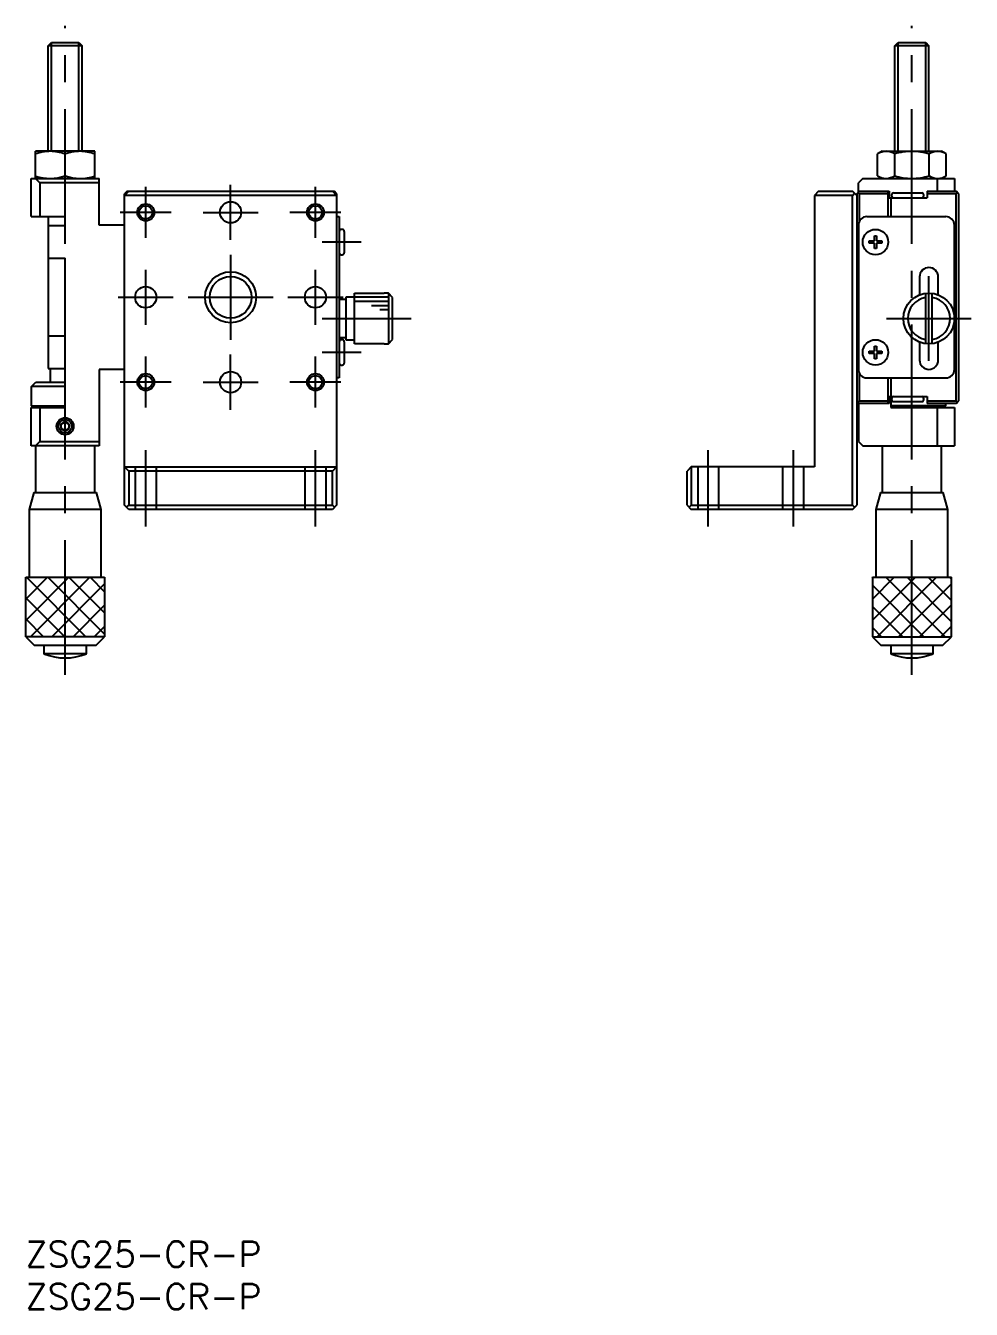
# Model space of a CAD drawing. Extents: x 0 to 268, y -8 to 202.
# Drawn here: x 0 to 111.5, y -8 to 143.2 of the extents above; entities that cross this region are included whole.
import ezdxf

# ---------------------------------------------------------------- set-up
doc = ezdxf.new("R2010")
doc.units = 0
doc.header["$LTSCALE"] = 0.5
doc.linetypes.add('CENTER', pattern=[50.8, 31.75, -6.35, 6.35, -6.35])
doc.linetypes.add('DASHED', pattern=[19.05, 12.7, -6.35])
for name, color, linetype in [('MSM_CENTER', 1, 'CENTER'), ('MSM_CONTINUOUS', 7, 'CONTINUOUS'), ('MSM_DASHED', 4, 'DASHED'), ('MSM_NARROW', 5, 'CONTINUOUS'), ('MSM_PART_NUMBER', 7, 'CONTINUOUS')]:
    doc.layers.add(name, color=color, linetype=linetype)
doc.styles.get("Standard").update_dxf_attribs({"font": 'txt.shx', "height": 3, "bigfont": 'bigfont.shx'})

# ---------------------------------------------------------------- blocks, each defined once
blk = doc.blocks.new('*U11')
at = {"layer": 'MSM_PART_NUMBER'}
blk.add_text('ZSG25-CR-P', height=3, dxfattribs=at).set_placement((0, -3))
blk = doc.blocks.new('*U12')
at = {"layer": 'MSM_PART_NUMBER'}
blk.add_text('ZSG25-CR-P', height=3, dxfattribs=at).set_placement((0, -8))

msp = doc.modelspace()

# ---------------------------------------------------------------- linework, layer by layer
at = {"layer": 'MSM_CENTER'}
for p, q in [((4.65, 66.75), (4.65, 143.25)), ((104.45, 66.75), (104.45, 143.25)), ((14.15, 118.25), (14.15, 124.25)), ((24.15, 118), (24.15, 124.5)), ((34.15, 118.25), (34.15, 124.25)), ((17.15, 121.25), (11.15, 121.25)), ((20.9, 121.25), (27.4, 121.25)), ((37.15, 121.25), (31.15, 121.25)), ((39.55, 117.75), (34.95, 117.75)), ((24.15, 116.25), (24.15, 106.25)), ((14.15, 108), (14.15, 114.5)), ((34.15, 108), (34.15, 114.5)), ((106.45, 103.75), (106.45, 113.75)), ((10.9, 111.25), (17.4, 111.25)), ((19.15, 111.25), (29.15, 111.25)), ((30.9, 111.25), (37.4, 111.25)), ((34.95, 108.75), (45.45, 108.75)), ((101.45, 108.75), (111.45, 108.75)), ((24.15, 98), (24.15, 104.5)), ((39.55, 104.75), (34.95, 104.75)), ((14.15, 98.25), (14.15, 104.25)), ((34.15, 98.25), (34.15, 104.25)), ((17.15, 101.25), (11.15, 101.25)), ((20.9, 101.25), (27.4, 101.25)), ((37.15, 101.25), (31.15, 101.25)), ((14.15, 84.25), (14.15, 93.25)), ((34.15, 84.25), (34.15, 93.25)), ((80.45, 84.25), (80.45, 93.25)), ((90.45, 93.25), (90.45, 84.25))]:
    msp.add_line(p, q, dxfattribs=at)
at = {"layer": 'MSM_CONTINUOUS'}
for p, q in [((2.65, 140.87), (3.03, 141.25)), ((6.65, 140.87), (2.65, 140.87)), ((2.65, 128.45), (2.65, 140.87)), ((3.03, 141.25), (6.27, 141.25)), ((6.27, 141.25), (6.65, 140.87)), ((6.65, 128.45), (6.65, 140.87)), ((102.45, 140.87), (102.83, 141.25)), ((106.45, 140.87), (102.45, 140.87)), ((102.45, 128.45), (102.45, 140.87)), ((102.83, 141.25), (106.07, 141.25)), ((106.07, 141.25), (106.45, 140.87)), ((106.45, 128.45), (106.45, 140.87)), ((1.15, 125.25), (1.15, 128.45)), ((8.15, 128.45), (1.15, 128.45)), ((4.65, 125.56), (4.65, 128.14)), ((8.15, 125.25), (8.15, 128.45)), ((100.95, 128.45), (100.41, 128.14)), ((100.41, 125.56), (100.41, 128.14)), ((100.95, 128.45), (107.95, 128.45)), ((102.43, 125.56), (102.43, 128.14)), ((106.47, 125.56), (106.47, 128.14)), ((108.49, 128.14), (107.95, 128.45)), ((108.49, 125.56), (108.49, 128.14)), ((100.41, 125.56), (100.95, 125.25)), ((107.95, 125.25), (108.49, 125.56)), ((0.65, 125.25), (8.65, 125.25)), ((0.65, 120.75), (0.65, 125.25)), ((1.65, 124.75), (1.15, 125.25)), ((8.65, 124.75), (1.65, 124.75)), ((1.65, 124.75), (1.65, 120.75)), ((8.65, 119.75), (8.65, 125.25)), ((98.65, 125.25), (98.15, 124.75)), ((98.15, 123.65), (98.15, 124.75)), ((98.65, 125.25), (109.45, 125.25)), ((107.4, 125.25), (107.48, 125.25)), ((107.45, 123.75), (107.45, 125.25)), ((109.45, 125.25), (109.45, 123.75)), ((11.65, 123.25), (12.15, 123.75)), ((11.95, 123.75), (11.65, 123.45)), ((11.65, 86.75), (11.65, 123.45)), ((36.65, 123.25), (11.65, 123.25)), ((11.8, 123.6), (11.9, 123.5)), ((11.95, 123.75), (36.35, 123.75)), ((36.15, 123.75), (36.65, 123.25)), ((36.65, 123.45), (36.35, 123.75)), ((36.4, 123.5), (36.5, 123.6)), ((36.65, 123.45), (36.65, 86.75)), ((93.45, 123.75), (92.95, 123.25)), ((92.95, 123.25), (92.95, 91.25)), ((97.45, 123.25), (92.95, 123.25)), ((93.45, 123.75), (97.45, 123.75)), ((97.95, 123.25), (97.45, 123.75)), ((97.45, 123.25), (97.7, 123.5)), ((97.45, 86.75), (97.45, 123.25)), ((97.95, 123.45), (98.25, 123.75)), ((97.95, 123.45), (97.95, 86.75)), ((98.25, 123.45), (98.1, 123.6)), ((98.25, 123.75), (101.75, 123.75)), ((98.25, 123.45), (98.25, 120.19)), ((101.65, 123.45), (98.25, 123.45)), ((101.65, 120.75), (101.65, 123.75)), ((101.75, 123.75), (101.75, 122.95)), ((101.75, 122.95), (106.25, 122.95)), ((101.95, 122.95), (101.95, 120.75)), ((102.05, 123.3), (102.05, 123.2)), ((102.3, 123.55), (105.6, 123.55)), ((105.85, 123.2), (105.85, 123.3)), ((106.25, 123.75), (109.65, 123.75)), ((106.25, 123.75), (106.25, 122.95)), ((109.65, 123.45), (106.25, 123.45)), ((109.95, 123.45), (109.65, 123.75)), ((109.8, 123.6), (109.65, 123.45)), ((109.65, 99.05), (109.65, 123.45)), ((109.95, 123.45), (109.95, 99.05)), ((0.65, 120.75), (4.65, 120.75)), ((2.65, 120.75), (2.65, 102.85)), ((4.65, 119.65), (2.65, 119.65)), ((4.65, 119.65), (4.65, 120.75)), ((11.65, 119.75), (8.65, 119.75)), ((36.65, 120.75), (36.95, 120.75)), ((36.95, 120.75), (36.95, 101.75)), ((98.15, 119.75), (98.15, 102.75)), ((99.15, 120.75), (108.45, 120.75)), ((109.45, 102.75), (109.45, 119.75)), ((37.3, 119.25), (37.2, 119.25)), ((37.55, 119), (37.55, 116.5)), ((100.03, 118.5), (100.28, 118.5)), ((100.03, 117.88), (100.03, 118.5)), ((100.28, 118.5), (100.28, 117.88)), ((99.4, 117.88), (100.03, 117.88)), ((99.4, 117.62), (99.4, 117.88)), ((100.03, 117.62), (99.4, 117.62)), ((100.03, 117), (100.03, 117.62)), ((100.28, 117), (100.03, 117)), ((100.28, 117.88), (100.9, 117.88)), ((100.28, 117.62), (100.28, 117)), ((100.9, 117.62), (100.28, 117.62)), ((100.9, 117.88), (100.9, 117.62)), ((2.65, 115.85), (4.65, 115.85)), ((4.65, 98.25), (4.65, 115.85)), ((37.2, 116.25), (37.3, 116.25)), ((105.35, 113.65), (105.35, 111.54)), ((107.55, 111.54), (107.55, 113.65)), ((37.75, 111), (36.95, 111)), ((37.75, 111.25), (37.75, 106.25)), ((38.75, 111.25), (37.75, 111.25)), ((38.75, 111.75), (42.25, 111.75)), ((38.75, 105.75), (38.75, 111.75)), ((42.25, 111.72), (42.25, 111.75)), ((42.75, 111.72), (42.25, 111.72)), ((42.75, 111.72), (42.75, 105.78)), ((43.25, 111.22), (42.75, 111.72)), ((43.25, 106.28), (43.25, 111.22)), ((106.05, 111.72), (106.05, 105.78)), ((106.85, 105.78), (106.85, 111.72)), ((4.65, 106.65), (2.65, 106.65)), ((36.95, 106.5), (37.75, 106.5)), ((37.3, 106.25), (37.2, 106.25)), ((37.55, 106), (37.55, 103.5)), ((37.75, 106.25), (38.75, 106.25)), ((42.75, 105.78), (43.25, 106.28)), ((105.35, 105.96), (105.35, 103.85)), ((107.55, 103.85), (107.55, 105.96)), ((42.25, 105.75), (38.75, 105.75)), ((42.25, 105.75), (42.25, 105.78)), ((42.25, 105.78), (42.75, 105.78)), ((99.4, 104.62), (99.4, 104.88)), ((99.4, 104.88), (100.03, 104.88)), ((100.03, 104.62), (99.4, 104.62)), ((100.03, 104.88), (100.03, 105.5)), ((100.03, 105.5), (100.28, 105.5)), ((100.03, 104), (100.03, 104.62)), ((100.28, 105.5), (100.28, 104.88)), ((100.28, 104.88), (100.9, 104.88)), ((100.9, 104.62), (100.28, 104.62)), ((100.28, 104.62), (100.28, 104)), ((100.9, 104.88), (100.9, 104.62)), ((2.65, 102.85), (4.65, 102.85)), ((2.9, 102.85), (2.9, 101.25)), ((37.2, 103.25), (37.3, 103.25)), ((100.28, 104), (100.03, 104)), ((11.65, 102.75), (8.65, 102.75)), ((8.65, 102.75), (8.65, 93.75)), ((36.95, 101.75), (36.65, 101.75)), ((98.25, 102.31), (98.25, 99.05)), ((99.15, 101.75), (108.45, 101.75)), ((101.65, 98.75), (101.65, 101.75)), ((101.95, 101.75), (101.95, 98.25)), ((0.65, 100.25), (0.65, 98.45)), ((0.65, 100.25), (0.68, 100.25)), ((0.68, 100.75), (1.19, 101.25)), ((4.65, 100.75), (0.68, 100.75)), ((0.68, 100.25), (0.68, 100.75)), ((1.19, 101.25), (4.65, 101.25)), ((0.65, 98.45), (4.65, 98.45)), ((0.65, 98.45), (0.85, 98.25)), ((98.25, 98.75), (97.95, 99.05)), ((98.1, 98.9), (98.25, 99.05)), ((98.15, 98.85), (98.15, 94.25)), ((98.25, 99.05), (101.65, 99.05)), ((101.75, 98.75), (98.25, 98.75)), ((101.75, 99.55), (106.25, 99.55)), ((101.75, 99.55), (101.75, 98.75)), ((108.45, 98.45), (101.95, 98.45)), ((102.05, 99.3), (102.05, 99.2)), ((102.3, 98.95), (105.6, 98.95)), ((105.85, 99.2), (105.85, 99.3)), ((106.25, 99.55), (106.25, 98.75)), ((106.25, 99.05), (109.65, 99.05)), ((109.65, 98.75), (106.25, 98.75)), ((108.25, 98.25), (108.45, 98.45)), ((108.45, 98.45), (108.45, 98.75)), ((109.65, 98.75), (109.95, 99.05)), ((109.65, 99.05), (109.8, 98.9)), ((0.65, 93.75), (0.65, 98.25)), ((0.65, 98.25), (4.65, 98.25)), ((1.65, 98.25), (1.65, 94.25)), ((101.95, 98.25), (109.45, 98.25)), ((107.45, 93.75), (107.45, 98.25)), ((109.45, 98.25), (109.45, 93.75)), ((4.2, 96.31), (4.65, 96.57)), ((4.2, 95.79), (4.2, 96.31)), ((4.65, 95.53), (4.2, 95.79)), ((4.65, 96.57), (5.1, 96.31)), ((5.1, 95.79), (4.65, 95.53)), ((5.1, 96.31), (5.1, 95.79)), ((1.15, 93.75), (1.65, 94.25)), ((1.65, 94.25), (8.65, 94.25)), ((98.15, 94.25), (98.65, 93.75)), ((8.65, 93.75), (0.65, 93.75)), ((1.15, 93.75), (1.15, 88.25)), ((8.15, 88.25), (8.15, 93.75)), ((98.65, 93.75), (109.45, 93.75)), ((100.95, 93.75), (100.95, 88.25)), ((107.95, 88.25), (107.95, 93.75)), ((11.65, 91.25), (36.65, 91.25)), ((12.15, 90.75), (11.65, 91.25)), ((36.15, 90.75), (12.15, 90.75)), ((12.15, 90.75), (12.15, 86.75)), ((36.65, 91.25), (36.15, 90.75)), ((36.15, 86.75), (36.15, 90.75)), ((78.45, 91.25), (77.95, 90.75)), ((77.95, 86.75), (77.95, 90.75)), ((78.45, 91.25), (78.45, 86.75)), ((92.95, 91.25), (78.45, 91.25)), ((0.95, 88.25), (0.4, 86.25)), ((0.95, 88.25), (8.35, 88.25)), ((8.9, 86.25), (8.35, 88.25)), ((100.75, 88.25), (100.2, 86.25)), ((100.75, 88.25), (108.15, 88.25)), ((108.7, 86.25), (108.15, 88.25)), ((8.9, 86.25), (0.4, 86.25)), ((0.4, 86.25), (0.4, 78.25)), ((8.9, 78.25), (8.9, 86.25)), ((12.15, 86.25), (11.65, 86.75)), ((11.9, 86.5), (12.15, 86.75)), ((12.15, 86.75), (36.15, 86.75)), ((36.15, 86.25), (12.15, 86.25)), ((36.15, 86.75), (36.4, 86.5)), ((36.65, 86.75), (36.15, 86.25)), ((77.95, 86.75), (78.45, 86.25)), ((78.45, 86.75), (78.2, 86.5)), ((78.45, 86.75), (97.45, 86.75)), ((97.45, 86.25), (78.45, 86.25)), ((97.7, 86.5), (97.45, 86.75)), ((97.45, 86.25), (97.95, 86.75)), ((108.7, 86.25), (100.2, 86.25)), ((100.2, 86.25), (100.2, 78.25)), ((108.7, 78.25), (108.7, 86.25)), ((0, 78.25), (9.3, 78.25)), ((0, 71.25), (0, 78.25)), ((0, 78.17), (0.08, 78.25)), ((9.3, 78.25), (9.3, 71.25)), ((99.8, 78.25), (99.8, 71.25)), ((99.8, 78.25), (109.1, 78.25)), ((99.8, 78.19), (99.86, 78.25)), ((109.1, 71.25), (109.1, 78.25)), ((9.3, 71.25), (0, 71.25)), ((0, 71.25), (1, 70.25)), ((8.3, 70.25), (9.3, 71.25)), ((99.8, 71.25), (109.1, 71.25)), ((99.8, 71.25), (100.8, 70.25)), ((108.1, 70.25), (109.1, 71.25)), ((1, 70.25), (8.3, 70.25)), ((2.15, 70.25), (2.15, 69.25)), ((7.15, 69.25), (7.15, 70.25)), ((100.8, 70.25), (108.1, 70.25)), ((101.95, 70.25), (101.95, 69.25)), ((106.95, 69.25), (106.95, 70.25)), ((7.15, 69.25), (2.15, 69.25)), ((106.95, 69.25), (101.95, 69.25))]:
    msp.add_line(p, q, dxfattribs=at)
for centre, radius in [((14.15, 121.25), 0.783), ((24.15, 121.25), 1.25), ((34.15, 121.25), 0.783), ((100.15, 117.75), 1.5), ((24.15, 111.25), 2.46), ((14.15, 111.25), 1.25), ((34.15, 111.25), 1.25), ((106.45, 108.75), 3), ((100.15, 104.75), 1.5), ((14.15, 101.25), 0.783), ((24.15, 101.25), 1.25), ((34.15, 101.25), 0.783), ((4.65, 96.05), 0.783)]:
    msp.add_circle(centre, radius, dxfattribs=at)
for centre, radius, start, end in [((2.96, 123.06), 5.39, 90.6327, 109.6234), ((2.82, 122.97), 5.48, 70.5451, 89.1987), ((6.46, 123.06), 5.39, 90.632, 109.6242), ((6.32, 122.97), 5.48, 70.5451, 89.1987), ((101.48, 126.47), 1.98, 91.686, 122.6982), ((101.35, 126.43), 2.02, 57.6436, 87.9722), ((104.5, 121.41), 7.04, 90.443, 107.1449), ((104.37, 121.22), 7.23, 73.0772, 89.3349), ((107.54, 126.46), 1.99, 91.8039, 122.5803), ((107.41, 126.43), 2.02, 57.6368, 87.979), ((2.84, 130.64), 5.39, 251.7146, 289.6234), ((6.48, 130.73), 5.48, 250.5442, 287.7667), ((101.49, 127.27), 2.02, 237.6368, 267.979), ((101.34, 127.29), 2.04, 272.1514, 302.2329), ((104.54, 132.54), 7.29, 253.1488, 269.2632), ((104.39, 132.32), 7.07, 270.4759, 287.112), ((107.57, 127.31), 2.07, 237.81, 265.2649), ((107.42, 127.23), 1.98, 271.686, 302.6982), ((102.3, 123.3), 0.25, 90, 180), ((102.3, 123.2), 0.25, 180, 270), ((105.6, 123.3), 0.25, 0, 90), ((105.6, 123.2), 0.25, 270, 0), ((99.15, 119.75), 1, 90, 180), ((108.45, 119.75), 1, 0, 90), ((37.2, 119), 0.25, 90, 180), ((37.3, 119), 0.25, 0, 90), ((37.2, 116.5), 0.25, 180, 270), ((37.3, 116.5), 0.25, 270, 0), ((106.45, 113.65), 1.1, 0, 180), ((106.45, 108.75), 2.5, 99.2069, 260.7931), ((106.45, 108.75), 2.5, 279.2069, 80.7931), ((37.2, 106), 0.25, 90, 180), ((37.3, 106), 0.25, 0, 90), ((37.2, 103.5), 0.25, 180, 270), ((37.3, 103.5), 0.25, 270, 0), ((106.45, 103.85), 1.1, 180, 0), ((99.15, 102.75), 1, 180, 270), ((108.45, 102.75), 1, 270, 0), ((102.3, 99.3), 0.25, 90, 180), ((102.3, 99.2), 0.25, 180, 270), ((105.6, 99.3), 0.25, 0, 90), ((105.6, 99.2), 0.25, 270, 0), ((4.65, 96.05), 0.5, 154.158, 205.8419), ((4.65, 96.05), 0.5, 94.158, 145.8419), ((4.65, 96.05), 0.5, 214.158, 265.8419), ((4.65, 96.05), 0.5, 34.158, 85.8419), ((4.65, 96.05), 0.5, 274.158, 325.8419), ((4.65, 96.05), 0.5, 334.158, 25.8419), ((4.65, 75.25), 6.5, 247.3801, 292.6199), ((104.45, 75.25), 6.5, 247.3801, 292.6199)]:
    msp.add_arc(centre, radius, start, end, dxfattribs=at)
at = {"layer": 'MSM_DASHED'}
for p, q in [((12.9, 91.25), (12.9, 86.25)), ((15.4, 86.25), (15.4, 91.25)), ((32.9, 91.25), (32.9, 86.25)), ((35.4, 86.25), (35.4, 91.25)), ((79.2, 91.25), (79.2, 86.25)), ((81.7, 86.25), (81.7, 91.25)), ((89.2, 91.25), (89.2, 86.25)), ((91.7, 86.25), (91.7, 91.25))]:
    msp.add_line(p, q, dxfattribs=at)
at = {"layer": 'MSM_NARROW'}
for p, q in [((3.03, 128.45), (3.03, 141.25)), ((6.27, 128.45), (6.27, 141.25)), ((102.83, 128.45), (102.83, 141.25)), ((106.07, 128.45), (106.07, 141.25)), ((42.75, 111.25), (38.75, 111.25)), ((42.75, 110.75), (38.75, 110.75)), ((42.75, 110.25), (40.75, 110.25)), ((42.75, 109.75), (41.75, 109.75)), ((0, 75.67), (2.58, 78.25)), ((0, 73.17), (5.08, 78.25)), ((0.1, 78.25), (7.1, 71.25)), ((0.58, 71.25), (7.58, 78.25)), ((2.6, 78.25), (9.3, 71.55)), ((3.08, 71.25), (9.3, 77.47)), ((5.1, 78.25), (9.3, 74.05)), ((7.6, 78.25), (9.3, 76.55)), ((99.8, 75.69), (102.36, 78.25)), ((99.8, 73.19), (104.86, 78.25)), ((99.8, 77.32), (105.87, 71.25)), ((100.36, 71.25), (107.36, 78.25)), ((101.37, 78.25), (108.37, 71.25)), ((102.86, 71.25), (109.1, 77.49)), ((103.87, 78.25), (109.1, 73.02)), ((106.37, 78.25), (109.1, 75.52)), ((108.87, 78.25), (109.1, 78.02)), ((0, 75.85), (4.6, 71.25)), ((5.58, 71.25), (9.3, 74.97)), ((99.8, 74.82), (103.37, 71.25)), ((105.36, 71.25), (109.1, 74.99)), ((0, 73.35), (2.1, 71.25)), ((8.08, 71.25), (9.3, 72.47)), ((99.8, 72.32), (100.87, 71.25)), ((107.86, 71.25), (109.1, 72.49))]:
    msp.add_line(p, q, dxfattribs=at)
for centre, radius in [((14.15, 121.25), 1), ((34.15, 121.25), 1), ((24.15, 111.25), 3), ((14.15, 101.25), 1), ((34.15, 101.25), 1), ((4.65, 96.05), 1)]:
    msp.add_circle(centre, radius, dxfattribs=at)

# ---------------------------------------------------------------- block references
at = {"layer": 'MSM_CONTINUOUS'}
for name in ['*U11', '*U12']:
    msp.add_blockref(name, (0, 0), dxfattribs=at)

doc.saveas('drawing.dxf')
